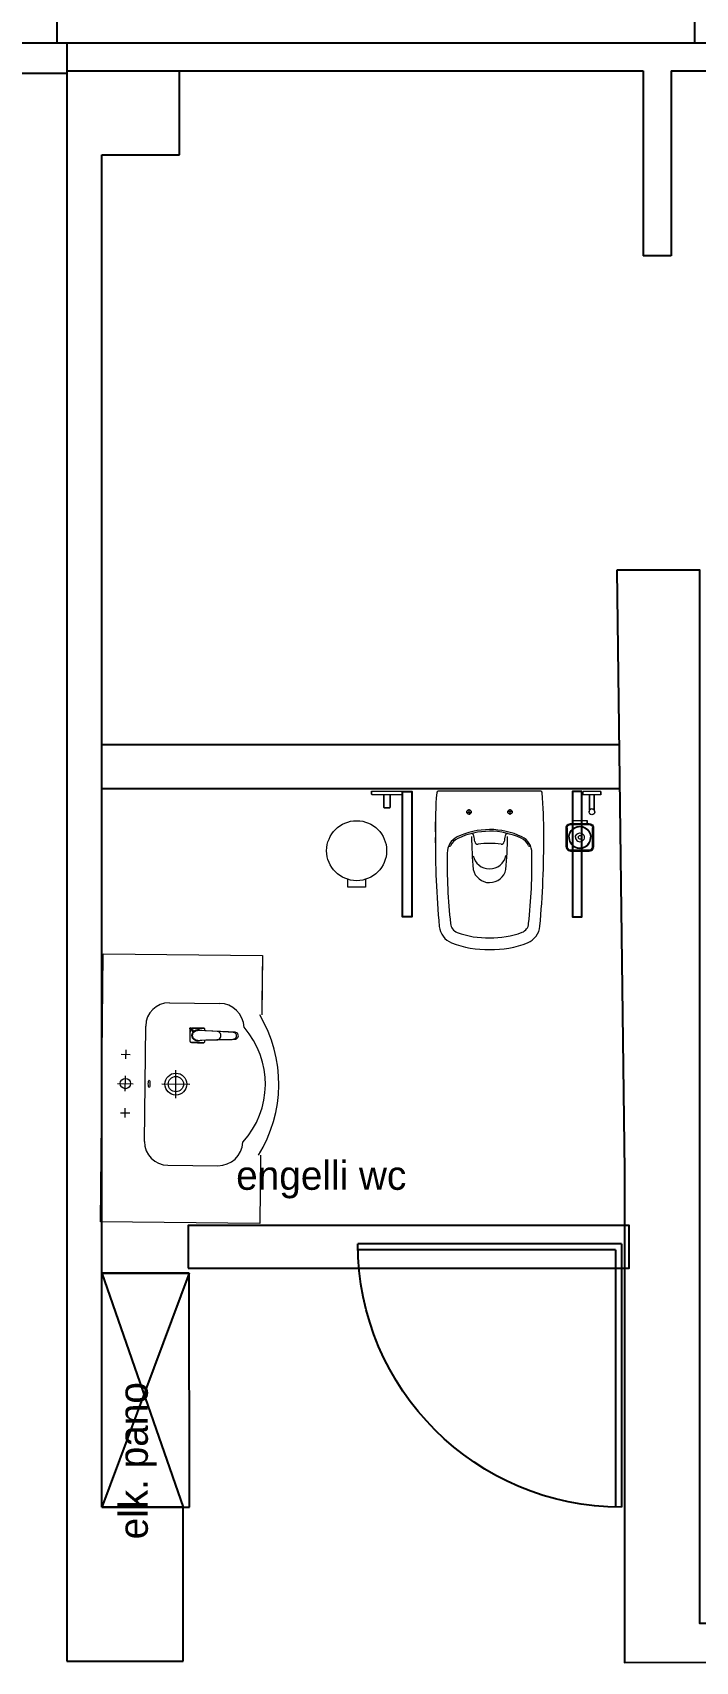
# Model space of a CAD drawing. Header units: millimetres. Extents: x -1066 to 22000, y -1118 to 1876.
# Drawn here: x 4918 to 5144, y 707 to 1264 of the extents above; entities that cross this region are included whole.
import ezdxf

# ---------------------------------------------------------------- set-up
doc = ezdxf.new("R2010")
doc.units = ezdxf.units.MM
doc.set_wipeout_variables(frame=1)
doc.linetypes.add('AM_DIN_G_W050', pattern=[13.75, 9.75, -1.5, 1, -1.5])
doc.layers.add('DUVAR', color=1, linetype='Continuous')
doc.layers.add('kapı ABD', color=55, linetype='Continuous')
doc.layers.add('wipeout', color=254, linetype='Continuous', lineweight=9)
doc.layers.add('xxx_Auto_Tefris_Vitrifiye', color=8, linetype='Continuous', lineweight=13)
doc.styles.add('TAKSİM', font='GOTHIC.TTF', dxfattribs={"height": 20})

# ---------------------------------------------------------------- blocks, each defined once
blk = doc.blocks.new('klozet-01')
at = {"color": 251, "true_color": 0x636466}
blk.add_wipeout([(15356.79, -174366.78), (15356.75, -174401.83), (15356.89, -174402.18), (15357.24, -174402.33), (15360.43, -174402.74), (15371.54, -174402.8), (15387.24, -174402.54), (15402.9, -174401.49), (15406.31, -174400.17), (15408.53, -174397.27), (15410.34, -174390.9), (15410.84, -174384.3), (15410.34, -174377.71), (15408.53, -174371.34), (15406.31, -174368.43), (15402.9, -174367.12), (15387.24, -174366.06), (15371.54, -174365.8), (15360.42, -174365.8), (15357.27, -174366.28), (15356.93, -174366.43), (15356.79, -174366.78), (15356.75, -174401.83)], dxfattribs=at).dxf.layer = 'wipeout'
at = {"layer": 'xxx_Auto_Tefris_Vitrifiye'}
for p, q in [((15375.44, -174370.32), (15375.5, -174370.66)), ((15375.44, -174398.29), (15375.5, -174397.94))]:
    blk.add_line(p, q, dxfattribs=at)
at = {"layer": 'xxx_Auto_Tefris_Vitrifiye', "linetype": 'AM_DIN_G_W050', "ltscale": 2}
for p, q in [((15363.84, -174376.35), (15363.84, -174378.26)), ((15362.89, -174377.3), (15364.79, -174377.3)), ((15362.89, -174391.3), (15364.79, -174391.3)), ((15363.84, -174392.26), (15363.84, -174390.35))]:
    blk.add_line(p, q, dxfattribs=at)
at = {"layer": 'xxx_Auto_Tefris_Vitrifiye'}
blk.add_lwpolyline([(15356.75, -174401.83, 0.403038), (15357.24, -174402.33, 0.023767), (15371.54, -174402.8, 0.025385), (15402.9, -174401.49, 0.282342), (15408.53, -174397.27, 0.101012), (15410.84, -174384.3, 0.101012), (15408.53, -174371.34, 0.282342), (15402.9, -174367.12, 0.025385), (15371.54, -174365.8, 0.023828), (15357.27, -174366.28, 0.397856), (15356.79, -174366.78)], format="xyb", close=True, dxfattribs=at)
for centre in [(15363.84, -174377.3), (15363.84, -174391.3)]:
    blk.add_circle(centre, 0.75, dxfattribs=at)
for centre, radius, start, end in [((15377.74, -174375.86), 6, 88.4956, 154.604), ((15377.74, -174375.86), 5.43, 116.26, 154.604), ((15375.21, -174370.72), 0.3, 296.26, 10.2401), ((15381.65, -174549.89), 180.07, 83.5187, 91.1932), ((15401.7, -174374.46), 3.5, 20.7694, 85.4645), ((15395.54, -174384.3), 25.7, 154.604, 180), ((15395.54, -174384.3), 25.13, 154.604, 180), ((15377.88, -174383.48), 28.97, 358.3223, 20.7597), ((15372.18, -174377.99), 1, 186.8844, 260.4399), ((15378, -174343.39), 36.09, 260.4399, 263.5747), ((15370.49, -174524.78), 146.64, 84.9255, 89.3411), ((15373.85, -174380.24), 1, 352.3752, 83.5747), ((15404.19, -174384.3), 29.61, 172.3752, 180), ((15377.57, -174384.29), 5.69, 359.7929, 77.8849), ((15382.27, -174384.29), 5.69, 359.7929, 77.8849), ((15395.54, -174384.3), 25.7, 180, 205.396), ((15395.54, -174384.3), 25.13, 180, 205.396), ((15404.19, -174384.3), 29.61, 180, 187.6248), ((15377.57, -174384.33), 5.69, 282.1151, 0.2071), ((15382.27, -174384.33), 5.69, 282.1151, 0.2071), ((15377.88, -174385.12), 28.97, 339.2403, 1.6777), ((15372.18, -174390.62), 1, 99.5601, 173.1156), ((15378, -174425.22), 36.09, 96.4253, 99.5601), ((15370.49, -174243.83), 146.64, 270.6589, 275.0745), ((15373.85, -174388.36), 1, 276.4253, 7.6248), ((15377.74, -174392.75), 6, 205.396, 271.5044), ((15377.74, -174392.75), 5.43, 205.396, 243.74), ((15375.21, -174397.89), 0.3, 349.7599, 63.74), ((15381.65, -174218.72), 180.07, 268.8068, 276.4813), ((15401.7, -174394.15), 3.5, 274.5355, 339.2306)]:
    blk.add_arc(centre, radius, start, end, dxfattribs=at)
blk = doc.blocks.new('çöp kutusu')
at = {"layer": 'wipeout', "color": 251, "true_color": 0x636466}
blk.add_lwpolyline([(5644.9, 9929.26), (5644.9, 9926.54), (5638.9, 9926.54), (5638.9, 9929.26)], dxfattribs=at)
blk.add_circle((5641.9, 9939.06), 10.25, dxfattribs=at)
blk = doc.blocks.new('açma kapama valfi')
at = {"layer": 'xxx_Auto_Tefris_Vitrifiye'}
for p, q in [((5762.09, 10292.81), (5762.09, 10293.81)), ((5762.09, 10293.81), (5762.11, 10293.81)), ((5762.09, 10293.81), (5762.09, 10292.81)), ((5762.09, 10292.81), (5762.12, 10292.74)), ((5762.11, 10293.81), (5762.17, 10293.81)), ((5762.11, 10293.81), (5762.17, 10293.81)), ((5762.12, 10292.74), (5762.19, 10292.71)), ((5762.12, 10292.74), (5762.14, 10292.74)), ((5762.14, 10292.74), (5762.2, 10292.74)), ((5762.17, 10293.81), (5762.27, 10293.81)), ((5762.17, 10293.81), (5762.27, 10293.81)), ((5762.19, 10292.71), (5762.21, 10292.71)), ((5762.2, 10292.74), (5762.29, 10292.74)), ((5762.21, 10292.71), (5762.26, 10292.71)), ((5762.26, 10292.71), (5762.34, 10292.71)), ((5762.27, 10293.81), (5762.39, 10293.81)), ((5762.29, 10292.74), (5762.41, 10292.74)), ((5762.34, 10292.71), (5762.44, 10292.71)), ((5762.39, 10293.81), (5762.54, 10293.81)), ((5762.41, 10292.74), (5762.54, 10292.74)), ((5762.44, 10292.71), (5762.56, 10292.71)), ((5762.54, 10293.81), (5762.69, 10293.81)), ((5762.54, 10292.74), (5762.69, 10292.74)), ((5762.56, 10292.71), (5762.69, 10292.71)), ((5762.69, 10293.81), (5767.34, 10293.81)), ((5762.69, 10293.81), (5767.34, 10293.81)), ((5762.69, 10292.74), (5767.34, 10292.74)), ((5762.69, 10292.74), (5767.34, 10292.74)), ((5762.69, 10292.71), (5765.99, 10292.71)), ((5762.69, 10292.71), (5765.99, 10292.71)), ((5764.54, 10292.71), (5764.64, 10292.71)), ((5764.64, 10292.71), (5764.91, 10292.71)), ((5764.68, 10292.71), (5764.78, 10292.71)), ((5764.78, 10292.71), (5765.04, 10292.71)), ((5764.91, 10292.71), (5765.36, 10292.71)), ((5765.04, 10292.71), (5765.46, 10292.71)), ((5765.36, 10292.71), (5765.95, 10292.71)), ((5765.46, 10292.71), (5765.99, 10292.71)), ((5765.74, 10292.71), (5765.8, 10292.71)), ((5765.8, 10292.71), (5765.95, 10292.71)), ((5765.88, 10292.71), (5765.93, 10292.71)), ((5765.93, 10292.71), (5765.99, 10292.71)), ((5765.95, 10292.71), (5766.62, 10292.71)), ((5765.95, 10292.71), (5766.21, 10292.71)), ((5765.99, 10292.71), (5766.12, 10292.67)), ((5766.12, 10292.67), (5766.22, 10292.59)), ((5766.21, 10292.71), (5766.54, 10292.71)), ((5766.22, 10292.59), (5766.27, 10292.49)), ((5766.54, 10292.71), (5766.93, 10292.71)), ((5766.62, 10292.71), (5767.34, 10292.71)), ((5766.93, 10292.71), (5767.34, 10292.71)), ((5767.34, 10293.81), (5771.99, 10293.81)), ((5767.34, 10292.74), (5771.99, 10292.74)), ((5767.34, 10292.71), (5768.06, 10292.71)), ((5767.34, 10292.71), (5767.75, 10292.71)), ((5767.75, 10292.71), (5768.14, 10292.71)), ((5768.06, 10292.71), (5768.73, 10292.71)), ((5768.14, 10292.71), (5768.47, 10292.71)), ((5768.41, 10292.49), (5768.46, 10292.59)), ((5768.46, 10292.59), (5768.56, 10292.67)), ((5768.47, 10292.71), (5768.73, 10292.71)), ((5768.56, 10292.67), (5768.69, 10292.71)), ((5768.69, 10292.71), (5768.75, 10292.71)), ((5768.69, 10292.71), (5769.22, 10292.71)), ((5768.69, 10292.71), (5771.99, 10292.71)), ((5768.73, 10292.71), (5768.88, 10292.71)), ((5768.73, 10292.71), (5769.32, 10292.71)), ((5768.75, 10292.71), (5768.8, 10292.71)), ((5768.88, 10292.71), (5768.94, 10292.71)), ((5769.22, 10292.71), (5769.64, 10292.71)), ((5769.32, 10292.71), (5769.77, 10292.71)), ((5769.64, 10292.71), (5769.9, 10292.71)), ((5769.77, 10292.71), (5770.04, 10292.71)), ((5769.9, 10292.71), (5770, 10292.71)), ((5770.04, 10292.71), (5770.14, 10292.71)), ((5771.99, 10293.81), (5772.14, 10293.81)), ((5771.99, 10292.74), (5772.14, 10292.74)), ((5771.99, 10292.71), (5772.12, 10292.71)), ((5772.12, 10292.71), (5772.24, 10292.71)), ((5772.14, 10293.81), (5772.29, 10293.81)), ((5772.14, 10292.74), (5772.27, 10292.74)), ((5772.24, 10292.71), (5772.34, 10292.71)), ((5772.27, 10292.74), (5772.39, 10292.74)), ((5772.29, 10293.81), (5772.41, 10293.81)), ((5772.34, 10292.71), (5772.42, 10292.71)), ((5772.39, 10292.74), (5772.48, 10292.74)), ((5772.41, 10293.81), (5772.51, 10293.81)), ((5772.42, 10292.71), (5772.47, 10292.71)), ((5772.47, 10292.71), (5772.49, 10292.71)), ((5772.48, 10292.74), (5772.54, 10292.74)), ((5772.49, 10292.71), (5772.56, 10292.74)), ((5772.51, 10293.81), (5772.57, 10293.81)), ((5772.54, 10292.74), (5772.56, 10292.74)), ((5772.56, 10292.74), (5772.59, 10292.81)), ((5772.57, 10293.81), (5772.59, 10293.81)), ((5772.59, 10292.81), (5772.59, 10293.81)), ((5772.59, 10293.81), (5772.59, 10292.81)), ((5766.27, 10292.49), (5766.29, 10292.41)), ((5766.29, 10292.36), (5766.29, 10292.41)), ((5766.29, 10292.41), (5766.29, 10292.36)), ((5766.29, 10289.71), (5766.29, 10292.36)), ((5766.29, 10292.36), (5766.29, 10289.71)), ((5766.29, 10289.71), (5766.29, 10289.47)), ((5766.29, 10289.47), (5766.29, 10289.71)), ((5766.29, 10289.47), (5766.29, 10289.17)), ((5766.29, 10289.17), (5766.29, 10289.47)), ((5766.29, 10289.17), (5766.29, 10288.89)), ((5766.29, 10288.89), (5766.29, 10289.17)), ((5766.29, 10288.89), (5766.29, 10288.64)), ((5766.29, 10288.64), (5766.29, 10288.89)), ((5766.29, 10288.64), (5766.29, 10288.5)), ((5766.29, 10288.5), (5766.29, 10288.64)), ((5766.29, 10288.43), (5766.29, 10288.5)), ((5766.29, 10288.5), (5766.29, 10288.43)), ((5766.29, 10288.26), (5766.29, 10288.43)), ((5766.29, 10288.43), (5766.29, 10288.26)), ((5766.29, 10288.26), (5766.59, 10288.26)), ((5766.29, 10288.26), (5766.31, 10288.23)), ((5766.31, 10288.23), (5766.34, 10288.21)), ((5766.31, 10288.23), (5766.34, 10288.21)), ((5766.34, 10288.21), (5766.38, 10288.21)), ((5766.38, 10288.21), (5766.47, 10288.21)), ((5766.47, 10288.21), (5766.63, 10288.21)), ((5766.47, 10288.21), (5766.63, 10288.21)), ((5766.59, 10288.26), (5767.86, 10288.26)), ((5766.63, 10288.21), (5766.84, 10288.21)), ((5766.63, 10288.21), (5766.84, 10288.21)), ((5766.84, 10288.21), (5767.08, 10288.21)), ((5767.08, 10288.21), (5767.34, 10288.21)), ((5767.34, 10288.21), (5767.6, 10288.21)), ((5767.6, 10288.21), (5767.84, 10288.21)), ((5767.84, 10288.21), (5768.05, 10288.21)), ((5767.84, 10288.21), (5768.05, 10288.21)), ((5767.86, 10288.26), (5768.09, 10288.26)), ((5768.05, 10288.21), (5768.21, 10288.21)), ((5768.05, 10288.21), (5768.21, 10288.21)), ((5768.09, 10288.26), (5768.39, 10288.26)), ((5768.21, 10288.21), (5768.3, 10288.21)), ((5768.3, 10288.21), (5768.34, 10288.21)), ((5768.34, 10288.21), (5768.37, 10288.23)), ((5768.34, 10288.21), (5768.37, 10288.23)), ((5768.37, 10288.23), (5768.39, 10288.26)), ((5768.37, 10288.23), (5768.39, 10288.26)), ((5768.39, 10292.41), (5768.41, 10292.49)), ((5768.39, 10292.41), (5768.39, 10292.36)), ((5768.39, 10292.36), (5768.39, 10292.41)), ((5768.39, 10292.36), (5768.39, 10289.71)), ((5768.39, 10289.71), (5768.39, 10292.36)), ((5768.39, 10288.41), (5768.39, 10289.71)), ((5768.39, 10289.71), (5768.39, 10288.41)), ((5768.39, 10288.41), (5768.39, 10288.26)), ((5768.39, 10288.26), (5768.39, 10288.41))]:
    blk.add_line(p, q, dxfattribs=at)
blk = doc.blocks.new('fdff')
blk.add_wipeout([(-6.73382, -2.305), (-6.55882, -1.75), (-6.31882, -1.44), (-5.82882, -1.125), (-5.64882, -1.05), (-4.55882, -1), (-4.55882, 0), (0.44118, 0), (0.44118, -1), (1.33618, -1.025), (1.71118, -1.125), (2.04618, -1.32), (2.20118, -1.44), (2.56892, -1.93639), (2.64118, -2.5), (2.64118, -8.9), (2.51618, -9.47), (2.04618, -10.08), (2.04618, -10.08), (1.89118, -10.2), (0.34757, -10.4), (-5.64882, -10.35), (-5.82882, -10.275), (-6.16382, -10.08), (-6.31882, -9.96), (-6.70882, -9.29), (-6.73382, -9.095)]).dxf.layer = 'wipeout'
at = {"layer": 'xxx_Auto_Tefris_Vitrifiye'}
for p, q in [((-4.55882, -1), (-4.55882, 0)), ((-4.55882, 0), (-4.55294, 0)), ((-4.55882, 0), (-4.55882, -1)), ((-4.55294, 0), (-4.54411, 0)), ((-4.54411, 0), (-4.52353, 0)), ((-4.52353, 0), (-4.5, 0)), ((-4.5, 0), (-4.46764, 0)), ((-4.46764, 0), (-4.42941, 0)), ((-4.42941, 0), (-4.38529, 0)), ((-4.38529, 0), (-4.33823, 0)), ((-4.33823, 0), (-4.28529, 0)), ((-4.28529, 0), (-4.23235, 0)), ((-4.23235, 0), (-4.17647, 0)), ((-4.17647, 0), (-4.11764, 0)), ((-4.11764, 0), (-2.05882, 0)), ((-2.05882, 0), (0, 0)), ((0, 0), (0.05882, 0)), ((0.05882, 0), (0.11471, 0)), ((0.11471, 0), (0.16765, 0)), ((0.16765, 0), (0.22059, 0)), ((0.22059, 0), (0.26765, 0)), ((0.26765, 0), (0.31177, 0)), ((0.31177, 0), (0.35, 0)), ((0.35, 0), (0.38236, 0)), ((0.38236, 0), (0.40588, 0)), ((0.40588, 0), (0.42648, 0)), ((0.42648, 0), (0.4353, 0)), ((0.4353, 0), (0.44118, 0)), ((0.44118, -1), (0.44118, 0)), ((0.44118, 0), (0.44118, -1)), ((-6.75882, -2.5), (-6.70882, -2.11)), ((-6.75882, -5.7), (-6.75882, -2.5)), ((-6.75882, -2.5), (-6.75882, -8.9)), ((-6.75882, -2.5), (-6.75882, -5.7)), ((-6.75882, -8.9), (-6.75882, -2.5)), ((-6.75882, -2.5), (-6.75882, -8.9)), ((-6.75882, -8.9), (-6.75882, -2.5)), ((-6.70882, -2.11), (-6.55882, -1.75)), ((-6.70882, -2.11), (-6.55882, -1.75)), ((-6.55882, -1.75), (-6.31882, -1.44)), ((-6.38882, -2.5), (-6.34882, -2.21)), ((-6.38882, -2.5), (-6.38882, -5.7)), ((-6.38882, -5.7), (-6.38882, -2.5)), ((-6.34882, -2.21), (-6.23882, -1.94)), ((-6.31882, -1.44), (-6.00882, -1.2)), ((-6.23882, -1.94), (-6.06882, -1.69)), ((-6.06882, -1.69), (-5.81882, -1.52)), ((-6.00882, -1.2), (-5.64882, -1.05)), ((-5.83882, -5.7), (-5.81051, -5.20226)), ((-5.81882, -1.52), (-5.54882, -1.41)), ((-5.81051, -5.20226), (-5.71337, -4.72278)), ((-5.71337, -4.72278), (-5.55471, -4.24977)), ((-5.70882, -5.7), (-5.57742, -4.7656)), ((-5.64882, -1.05), (-5.25882, -1)), ((-5.57742, -4.7656), (-5.22702, -3.8896)), ((-5.55471, -4.24977), (-5.33453, -3.79944)), ((-5.54882, -1.41), (-5.25882, -1.37)), ((-5.33453, -3.79944), (-5.06578, -3.39123)), ((-5.25882, -1), (-2.05882, -1)), ((-5.25882, -1.37), (-2.05882, -1.37)), ((-5.22702, -3.8896), (-4.64302, -3.1158)), ((-5.06578, -3.39123), (-4.73882, -3.02)), ((-4.73882, -3.02), (-4.36759, -2.69304)), ((-4.64302, -3.1158), (-3.86922, -2.5318)), ((-4.36759, -2.69304), (-3.95938, -2.42429)), ((-3.95938, -2.42429), (-3.50905, -2.20411)), ((-3.86922, -2.5318), (-2.99322, -2.1814)), ((-3.55882, -5.7), (-3.50482, -5.316)), ((-3.50905, -2.20411), (-3.03604, -2.04545)), ((-3.50482, -5.316), (-3.36082, -4.956)), ((-3.36082, -4.956), (-3.12082, -4.638)), ((-3.12082, -4.638), (-2.80282, -4.398)), ((-3.03604, -2.04545), (-2.55656, -1.94831)), ((-2.99322, -2.1814), (-2.05882, -2.05)), ((-2.80282, -4.398), (-2.44282, -4.254)), ((-2.64442, -5.7), (-2.62282, -5.5488)), ((-2.62282, -5.5488), (-2.56522, -5.4096)), ((-2.56522, -5.4096), (-2.47162, -5.2872)), ((-2.55656, -1.94831), (-2.05882, -1.92)), ((-2.47162, -5.2872), (-2.34922, -5.1936)), ((-2.44282, -4.254), (-2.05882, -4.2)), ((-2.34922, -5.1936), (-2.21002, -5.136)), ((-2.21002, -5.136), (-2.05882, -5.1144)), ((-2.05882, -1), (1.14118, -1)), ((-2.05882, -1.37), (1.14118, -1.37)), ((-2.05882, -1.92), (-1.56108, -1.94831)), ((-2.05882, -2.05), (-1.12442, -2.1814)), ((-2.05882, -4.2), (-1.67482, -4.254)), ((-2.05882, -5.1144), (-1.90762, -5.136)), ((-1.90762, -5.136), (-1.76842, -5.1936)), ((-1.76842, -5.1936), (-1.64602, -5.2872)), ((-1.67482, -4.254), (-1.31482, -4.398)), ((-1.64602, -5.2872), (-1.55242, -5.4096)), ((-1.56108, -1.94831), (-1.0816, -2.04545)), ((-1.55242, -5.4096), (-1.49482, -5.5488)), ((-1.49482, -5.5488), (-1.47322, -5.7)), ((-1.31482, -4.398), (-0.99682, -4.638)), ((-1.12442, -2.1814), (-0.24842, -2.5318)), ((-1.0816, -2.04545), (-0.60859, -2.20411)), ((-0.99682, -4.638), (-0.75682, -4.956)), ((-0.75682, -4.956), (-0.61282, -5.316)), ((-0.61282, -5.316), (-0.55882, -5.7)), ((-0.60859, -2.20411), (-0.15826, -2.42429)), ((-0.24842, -2.5318), (0.52538, -3.1158)), ((-0.15826, -2.42429), (0.24995, -2.69304)), ((0.24995, -2.69304), (0.62118, -3.02)), ((0.52538, -3.1158), (1.10938, -3.8896)), ((0.62118, -3.02), (0.94814, -3.39123)), ((0.94814, -3.39123), (1.21689, -3.79944)), ((1.10938, -3.8896), (1.45978, -4.7656)), ((1.14118, -1), (1.53118, -1.05)), ((1.14118, -1.37), (1.43118, -1.41)), ((1.21689, -3.79944), (1.43707, -4.24977)), ((1.43118, -1.41), (1.70118, -1.52)), ((1.43707, -4.24977), (1.59573, -4.72278)), ((1.45978, -4.7656), (1.59118, -5.7)), ((1.53118, -1.05), (1.89118, -1.2)), ((1.59573, -4.72278), (1.69287, -5.20226)), ((1.69287, -5.20226), (1.72118, -5.7)), ((1.70118, -1.52), (1.95118, -1.69)), ((1.89118, -1.2), (2.20118, -1.44)), ((1.95118, -1.69), (2.12118, -1.94)), ((2.12118, -1.94), (2.23118, -2.21)), ((2.20118, -1.44), (2.44118, -1.75)), ((2.23118, -2.21), (2.27118, -2.5)), ((2.27118, -5.7), (2.27118, -2.5)), ((2.27118, -2.5), (2.27118, -5.7)), ((2.44118, -1.75), (2.59118, -2.11)), ((2.59118, -2.11), (2.64118, -2.5)), ((2.64118, -2.5), (2.64118, -5.7)), ((2.64118, -5.7), (2.64118, -2.5)), ((-6.75882, -5.7), (-6.75882, -8.9)), ((-6.75882, -8.9), (-6.75882, -5.7)), ((-6.75882, -8.9), (-6.70882, -9.29)), ((-6.75882, -8.9), (-6.70882, -9.29)), ((-6.70882, -9.29), (-6.55882, -9.65)), ((-6.70882, -9.29), (-6.55882, -9.65)), ((-6.70882, -9.29), (-6.55882, -9.65)), ((-6.70882, -9.29), (-6.55882, -9.65)), ((-6.55882, -9.65), (-6.31882, -9.96)), ((-6.55882, -9.65), (-6.31882, -9.96)), ((-6.38882, -5.7), (-6.38882, -8.9)), ((-6.38882, -8.9), (-6.38882, -5.7)), ((-6.38882, -8.9), (-6.34882, -9.19)), ((-6.34882, -9.19), (-6.23882, -9.46)), ((-6.31882, -9.96), (-6.00882, -10.2)), ((-6.31882, -9.96), (-6.00882, -10.2)), ((-6.23882, -9.46), (-6.06882, -9.71)), ((-6.06882, -9.71), (-5.81882, -9.88)), ((-6.00882, -10.2), (-5.64882, -10.35)), ((-6.00882, -10.2), (-5.64882, -10.35)), ((-6.00882, -10.2), (-5.64882, -10.35)), ((-5.83882, -5.7), (-5.81051, -6.19774)), ((-5.81882, -9.88), (-5.54882, -9.99)), ((-5.81051, -6.19774), (-5.71337, -6.67722)), ((-5.71337, -6.67722), (-5.55471, -7.15023)), ((-5.70882, -5.7), (-5.57742, -6.6344)), ((-5.64882, -10.35), (-5.25882, -10.4)), ((-5.64882, -10.35), (-5.25882, -10.4)), ((-5.64882, -10.35), (-5.25882, -10.4)), ((-5.57742, -6.6344), (-5.22702, -7.5104)), ((-5.55471, -7.15023), (-5.33453, -7.60056)), ((-5.54882, -9.99), (-5.25882, -10.03)), ((-5.33453, -7.60056), (-5.06578, -8.00877)), ((-5.25882, -10.03), (-2.05882, -10.03)), ((-5.25882, -10.4), (1.14118, -10.4)), ((-5.25882, -10.4), (1.14118, -10.4)), ((-5.25882, -10.4), (-2.05882, -10.4)), ((-5.22702, -7.5104), (-4.64302, -8.2842)), ((-5.22702, -7.5104), (-4.64302, -8.2842)), ((-5.06578, -8.00877), (-4.73882, -8.38)), ((-4.73882, -8.38), (-4.36759, -8.70696)), ((-4.64302, -8.2842), (-3.86922, -8.8682)), ((-4.64302, -8.2842), (-3.86922, -8.8682)), ((-4.36759, -8.70696), (-3.95938, -8.97571)), ((-3.95938, -8.97571), (-3.50905, -9.19589)), ((-3.86922, -8.8682), (-2.99322, -9.2186)), ((-3.86922, -8.8682), (-2.99322, -9.2186)), ((-3.55882, -5.7), (-3.50482, -6.084)), ((-3.50905, -9.19589), (-3.03604, -9.35455)), ((-3.50482, -6.084), (-3.36082, -6.444)), ((-3.36082, -6.444), (-3.12082, -6.762)), ((-3.12082, -6.762), (-2.80282, -7.002)), ((-3.03604, -9.35455), (-2.55656, -9.45169)), ((-2.99322, -9.2186), (-2.05882, -9.35)), ((-2.80282, -7.002), (-2.44282, -7.146)), ((-2.64442, -5.7), (-2.62282, -5.8512)), ((-2.62282, -5.8512), (-2.56522, -5.9904)), ((-2.56522, -5.9904), (-2.47162, -6.1128)), ((-2.55656, -9.45169), (-2.05882, -9.48)), ((-2.47162, -6.1128), (-2.34922, -6.2064)), ((-2.44282, -7.146), (-2.05882, -7.2)), ((-2.34922, -6.2064), (-2.21002, -6.264)), ((-2.21002, -6.264), (-2.05882, -6.2856)), ((-2.05882, -6.2856), (-1.90762, -6.264)), ((-2.05882, -7.2), (-1.67482, -7.146)), ((-2.05882, -9.35), (-1.12442, -9.2186)), ((-2.05882, -9.48), (-1.56108, -9.45169)), ((-2.05882, -10.03), (1.14118, -10.03)), ((-2.05882, -10.4), (1.14118, -10.4)), ((-1.90762, -6.264), (-1.76842, -6.2064)), ((-1.76842, -6.2064), (-1.64602, -6.1128)), ((-1.31482, -7.002), (-1.67482, -7.146)), ((-1.64602, -6.1128), (-1.55242, -5.9904)), ((-1.56108, -9.45169), (-1.0816, -9.35455)), ((-1.55242, -5.9904), (-1.49482, -5.8512)), ((-1.55242, -5.9904), (-1.49482, -5.8512)), ((-1.49482, -5.8512), (-1.47322, -5.7)), ((-1.31482, -7.002), (-0.99682, -6.762)), ((-1.12442, -9.2186), (-0.24842, -8.8682)), ((-1.0816, -9.35455), (-0.60859, -9.19589)), ((-0.73776, -6.39198), (-0.99682, -6.762)), ((-0.60478, -5.99987), (-0.73776, -6.39198)), ((-0.60859, -9.19589), (-0.15826, -8.97571)), ((-0.55882, -5.7), (-0.60478, -5.99987)), ((-0.24842, -8.8682), (0.52538, -8.2842)), ((-0.15826, -8.97571), (0.24995, -8.70696)), ((0.24995, -8.70696), (0.62118, -8.38)), ((0.52538, -8.2842), (1.10938, -7.5104)), ((0.62118, -8.38), (0.94814, -8.00877)), ((0.94814, -8.00877), (1.21689, -7.60056)), ((1.10938, -7.5104), (1.45978, -6.6344)), ((1.14118, -10.03), (1.43118, -9.99)), ((1.14118, -10.4), (1.53118, -10.35)), ((1.14118, -10.4), (1.53118, -10.35)), ((1.14118, -10.4), (1.53118, -10.35)), ((1.21689, -7.60056), (1.43707, -7.15023)), ((1.43118, -9.99), (1.70118, -9.88)), ((1.43707, -7.15023), (1.59573, -6.67722)), ((1.45978, -6.6344), (1.59118, -5.7)), ((1.53118, -10.35), (1.89118, -10.2)), ((1.53118, -10.35), (1.89118, -10.2)), ((1.59573, -6.67722), (1.69287, -6.19774)), ((1.69287, -6.19774), (1.72118, -5.7)), ((1.70118, -9.88), (1.95118, -9.71)), ((1.89118, -10.2), (2.20118, -9.96)), ((1.95118, -9.71), (2.12118, -9.46)), ((2.12118, -9.46), (2.23118, -9.19)), ((2.20118, -9.96), (2.44118, -9.65)), ((2.23118, -9.19), (2.27118, -8.9)), ((2.27118, -8.9), (2.27118, -5.7)), ((2.27118, -5.7), (2.27118, -8.9)), ((2.59118, -9.29), (2.44118, -9.65)), ((2.59118, -9.29), (2.64118, -8.9)), ((2.59118, -9.29), (2.64118, -8.9)), ((2.64118, -8.9), (2.64118, -5.7)), ((2.64118, -5.7), (2.64118, -8.9))]:
    blk.add_line(p, q, dxfattribs=at)
blk = doc.blocks.new('DFSDF')
at = {"layer": 'xxx_Auto_Tefris_Vitrifiye'}
for p, q in [((-3.1, 0), (-2.99, 0)), ((-3.1, 0), (-3.1, -1.1)), ((-3.1, -1.1), (-3.1, 0)), ((-2.99, 0), (-2.68, 0)), ((-2.99, 0), (-2.68, 0)), ((-2.68, 0), (-2.19, 0)), ((-2.19, 0), (-1.54, 0)), ((-1.54, 0), (-0.8, 0)), ((-0.8, 0), (0, 0)), ((0, 0), (0.8, 0)), ((0.8, 0), (1.54, 0)), ((1.54, 0), (2.19, 0)), ((2.19, 0), (2.68, 0)), ((2.68, 0), (2.99, 0)), ((2.99, 0), (3.1, 0)), ((3.1, -1.1), (3.1, 0)), ((3.1, 0), (3.1, -1.1)), ((-3.1, -1.1), (-3.07, -1.173)), ((-3.07, -1.173), (-2.96, -1.17)), ((-3.07, -1.173), (-2.96, -1.17)), ((-3.07, -1.173), (-3, -1.2)), ((-3, -1.2), (-2.89, -1.2)), ((-2.96, -1.17), (-2.66, -1.17)), ((-2.96, -1.17), (-2.66, -1.17)), ((-2.89, -1.2), (-2.6, -1.2)), ((-2.66, -1.17), (-2.16, -1.17)), ((-2.6, -1.2), (-2.12, -1.2)), ((-2.16, -1.17), (-1.53, -1.17)), ((-2.12, -1.2), (-1.49, -1.2)), ((-1.53, -1.17), (-0.79, -1.17)), ((-1.49, -1.2), (-0.8, -1.2)), ((-0.8, -1.2), (-0.8, -6.4139)), ((-0.8, -1.2), (-0.7712, -1.2)), ((-0.8, -6.4139), (-0.8, -1.2)), ((-0.79, -1.17), (0, -1.173)), ((-0.7712, -1.2), (-0.6944, -1.2)), ((-0.6944, -1.2), (-0.5664, -1.2)), ((-0.5664, -1.2), (-0.3968, -1.2)), ((-0.3968, -1.2), (-0.2048, -1.2)), ((-0.2048, -1.2), (0, -1.2)), ((0, -1.173), (0.79, -1.17)), ((0, -1.2), (0.2048, -1.2)), ((0.2048, -1.2), (0.3968, -1.2)), ((0.3968, -1.2), (0.5664, -1.2)), ((0.5664, -1.2), (0.6944, -1.2)), ((0.6944, -1.2), (0.7712, -1.2)), ((0.7712, -1.2), (0.8, -1.2)), ((0.79, -1.17), (1.53, -1.17)), ((0.8, -6.4139), (0.8, -1.2)), ((0.8, -1.2), (1.49, -1.2)), ((0.8, -1.2), (0.8, -6.4139)), ((1.49, -1.2), (2.12, -1.2)), ((1.53, -1.17), (2.16, -1.17)), ((2.12, -1.2), (2.6, -1.2)), ((2.16, -1.17), (2.66, -1.17)), ((2.6, -1.2), (2.89, -1.2)), ((2.66, -1.17), (2.96, -1.17)), ((2.89, -1.2), (3, -1.2)), ((2.96, -1.17), (3.07, -1.173)), ((3, -1.2), (3.07, -1.173)), ((3.07, -1.173), (3.1, -1.1)), ((-1, -7), (-0.964, -6.744)), ((-1, -7), (-0.964, -7.256)), ((-1, -7), (-0.964, -7.256)), ((-0.976, -7), (-0.94, -6.748)), ((-0.976, -7), (-0.94, -7.252)), ((-0.964, -6.744), (-0.868, -6.504)), ((-0.964, -7.256), (-0.868, -7.496)), ((-0.964, -7.256), (-0.868, -7.496)), ((-0.964, -7.256), (-0.868, -7.496)), ((-0.94, -6.748), (-0.844, -6.516)), ((-0.94, -7.252), (-0.844, -7.484)), ((-0.868, -6.504), (-0.708, -6.292)), ((-0.868, -7.496), (-0.708, -7.708)), ((-0.868, -7.496), (-0.708, -7.708)), ((-0.844, -6.516), (-0.688, -6.312)), ((-0.844, -7.484), (-0.688, -7.688)), ((-0.708, -6.292), (-0.496, -6.132)), ((-0.708, -7.708), (-0.496, -7.868)), ((-0.708, -7.708), (-0.496, -7.868)), ((-0.708, -7.708), (-0.496, -7.868)), ((-0.688, -6.312), (-0.484, -6.156)), ((-0.688, -7.688), (-0.484, -7.844)), ((-0.496, -6.132), (-0.256, -6.036)), ((-0.496, -7.868), (-0.256, -7.964)), ((-0.496, -7.868), (-0.256, -7.964)), ((-0.496, -7.868), (-0.256, -7.964)), ((-0.496, -7.868), (-0.256, -7.964)), ((-0.496, -7.868), (-0.256, -7.964)), ((-0.496, -7.868), (-0.256, -7.964)), ((-0.484, -6.156), (-0.252, -6.06)), ((-0.484, -7.844), (-0.252, -7.94)), ((-0.484, -7.844), (-0.252, -7.94)), ((-0.256, -6.036), (0, -6)), ((-0.256, -7.964), (0, -8)), ((-0.256, -7.964), (0, -8)), ((-0.256, -7.964), (0, -8)), ((-0.256, -7.964), (0, -8)), ((-0.252, -6.06), (0, -6.024)), ((-0.252, -7.94), (0, -7.976)), ((-0.252, -7.94), (0, -7.976)), ((-0.252, -7.94), (0, -7.976)), ((-0.252, -7.94), (0, -7.976)), ((0, -6), (0.256, -6.036)), ((0, -6.024), (0.252, -6.06)), ((0, -7.976), (0.252, -7.94)), ((0, -7.976), (0.252, -7.94)), ((0, -8), (0.256, -7.964)), ((0, -8), (0.256, -7.964)), ((0, -8), (0.256, -7.964)), ((0, -8), (0.256, -7.964)), ((0, -8), (0.256, -7.964)), ((0, -8), (0.256, -7.964)), ((0, -8), (0.256, -7.964)), ((0, -8), (0.256, -7.964)), ((0.252, -6.06), (0.484, -6.156)), ((0.252, -7.94), (0.484, -7.844)), ((0.252, -7.94), (0.484, -7.844)), ((0.256, -6.036), (0.496, -6.132)), ((0.256, -7.964), (0.496, -7.868)), ((0.256, -7.964), (0.496, -7.868)), ((0.256, -7.964), (0.496, -7.868)), ((0.256, -7.964), (0.496, -7.868)), ((0.256, -7.964), (0.496, -7.868)), ((0.256, -7.964), (0.496, -7.868)), ((0.484, -6.156), (0.688, -6.312)), ((0.484, -7.844), (0.688, -7.688)), ((0.496, -6.132), (0.708, -6.292)), ((0.496, -7.868), (0.708, -7.708)), ((0.496, -7.868), (0.708, -7.708)), ((0.496, -7.868), (0.708, -7.708)), ((0.688, -6.312), (0.844, -6.516)), ((0.688, -7.688), (0.844, -7.484)), ((0.708, -6.292), (0.868, -6.504)), ((0.708, -7.708), (0.868, -7.496)), ((0.708, -7.708), (0.868, -7.496)), ((0.708, -7.708), (0.868, -7.496)), ((0.844, -6.516), (0.94, -6.748)), ((0.844, -7.484), (0.94, -7.252)), ((0.868, -6.504), (0.964, -6.744)), ((0.868, -7.496), (0.964, -7.256)), ((0.94, -6.748), (0.976, -7)), ((0.94, -7.252), (0.976, -7)), ((0.964, -6.744), (1, -7)), ((0.964, -7.256), (1, -7)), ((0.964, -7.256), (1, -7))]:
    blk.add_line(p, q, dxfattribs=at)
blk = doc.blocks.new('C1')
blk.add_wipeout([(394.4, 372.96), (400.6, 372.96), (400.6, 371.86), (400.53, 371.77), (398.28, 371.76), (398.3, 366.55), (398.56, 365.95), (398.26, 365.33), (397.62, 364.98), (396.79, 365.25), (396.52, 365.96), (396.65, 366.44), (396.71, 366.56), (396.7, 371.76), (394.5, 371.76), (394.43, 371.79), (394.4, 371.86)]).dxf.layer = 'wipeout'
at = {"layer": 'xxx_Auto_Tefris_Vitrifiye'}
blk.add_blockref('DFSDF', (397.5, 372.96), dxfattribs=at)
blk = doc.blocks.new('rtyjjkw5')
at = {"layer": 'kapı ABD', "color": 7}
for p, q in [((-2, 2), (-2, 90)), ((0, 0), (0, 90)), ((-2, 2), (-90, 2)), ((0, 0), (-90, 0))]:
    blk.add_line(p, q, dxfattribs=at)
blk.add_arc((0, 0), 90, 90, 180, dxfattribs=at)
blk = doc.blocks.new('lavabo bataryaso plan')
at = {"layer": 'xxx_Auto_Tefris_Vitrifiye'}
for p, q in [((5777.85, 10140.32), (5777.87, 10140.44)), ((5777.85, 10140.32), (5777.87, 10140.44)), ((5777.85, 10138.31), (5777.85, 10140.32)), ((5777.85, 10140.32), (5777.85, 10138.31)), ((5777.85, 10136.3), (5777.85, 10138.31)), ((5777.85, 10138.31), (5777.85, 10136.3)), ((5777.87, 10140.44), (5777.92, 10140.56)), ((5777.87, 10140.44), (5777.92, 10140.56)), ((5777.87, 10140.32), (5777.89, 10140.44)), ((5777.87, 10138.31), (5777.87, 10140.32)), ((5777.87, 10140.32), (5777.87, 10138.31)), ((5777.87, 10136.3), (5777.87, 10138.31)), ((5777.87, 10138.31), (5777.87, 10136.3)), ((5777.89, 10140.44), (5777.94, 10140.55)), ((5777.92, 10140.56), (5778, 10140.66)), ((5777.94, 10140.55), (5778.01, 10140.65)), ((5778, 10140.66), (5778.1, 10140.74)), ((5778.01, 10140.65), (5778.11, 10140.72)), ((5778.1, 10140.74), (5778.22, 10140.79)), ((5778.11, 10140.72), (5778.22, 10140.77)), ((5778.22, 10140.79), (5778.34, 10140.81)), ((5778.22, 10140.77), (5778.34, 10140.79)), ((5778.34, 10140.81), (5780.35, 10140.81)), ((5778.34, 10140.81), (5780.35, 10140.81)), ((5778.34, 10140.79), (5780.35, 10140.79)), ((5778.34, 10140.79), (5780.35, 10140.79)), ((5778.44, 10138.31), (5778.49, 10138.82)), ((5778.44, 10138.31), (5778.49, 10137.8)), ((5778.49, 10138.82), (5778.68, 10139.28)), ((5778.49, 10137.8), (5778.68, 10137.34)), ((5778.65, 10138.38), (5778.7, 10138.8)), ((5778.65, 10138.38), (5778.65, 10138.31)), ((5778.65, 10138.31), (5778.65, 10138.38)), ((5778.65, 10138.22), (5778.65, 10138.31)), ((5778.65, 10138.31), (5778.65, 10138.22)), ((5778.65, 10138.22), (5778.68, 10137.39)), ((5778.68, 10139.28), (5778.99, 10139.67)), ((5778.68, 10137.39), (5778.71, 10136.86)), ((5778.7, 10138.8), (5778.88, 10139.19)), ((5778.71, 10136.86), (5778.8, 10135.4)), ((5778.88, 10139.19), (5779.14, 10139.54)), ((5778.99, 10139.67), (5779.38, 10139.98)), ((5779.14, 10139.54), (5779.51, 10139.79)), ((5779.38, 10139.98), (5779.84, 10140.17)), ((5779.51, 10139.79), (5779.91, 10139.96)), ((5779.84, 10140.17), (5780.35, 10140.22)), ((5779.91, 10139.96), (5780.35, 10140.01)), ((5780.35, 10140.81), (5782.36, 10140.81)), ((5780.35, 10140.79), (5782.36, 10140.79)), ((5780.35, 10140.22), (5780.86, 10140.17)), ((5780.35, 10140.01), (5780.79, 10139.96)), ((5780.79, 10139.96), (5781.19, 10139.79)), ((5780.86, 10140.17), (5781.32, 10139.98)), ((5781.19, 10139.79), (5781.56, 10139.54)), ((5781.32, 10139.98), (5781.49, 10139.85)), ((5781.34, 10139.69), (5781.65, 10140)), ((5781.56, 10139.54), (5781.82, 10139.19)), ((5781.64, 10139.43), (5781.93, 10139.72)), ((5781.65, 10140), (5781.67, 10140.02)), ((5781.67, 10140.02), (5781.7, 10140.06)), ((5781.7, 10140.06), (5781.74, 10140.1)), ((5781.74, 10140.1), (5781.8, 10140.15)), ((5781.79, 10139.58), (5782.02, 10139.28)), ((5781.8, 10140.15), (5781.85, 10140.21)), ((5781.82, 10139.19), (5782, 10138.8)), ((5781.85, 10140.21), (5782.69, 10141.05)), ((5781.9, 10135.4), (5781.99, 10136.86)), ((5781.93, 10139.72), (5781.95, 10139.74)), ((5781.95, 10139.74), (5781.98, 10139.77)), ((5781.98, 10139.77), (5782.03, 10139.82)), ((5781.99, 10136.86), (5782.04, 10138.06)), ((5782, 10138.8), (5782.05, 10138.38)), ((5782.02, 10139.28), (5782.21, 10138.82)), ((5782.02, 10137.34), (5782.21, 10137.8)), ((5782.03, 10139.82), (5782.08, 10139.87)), ((5782.04, 10138.06), (5782.05, 10138.38)), ((5782.08, 10139.87), (5782.13, 10139.92)), ((5782.13, 10139.92), (5782.97, 10140.76)), ((5782.21, 10138.82), (5782.26, 10138.31)), ((5782.21, 10137.8), (5782.26, 10138.31)), ((5782.36, 10140.81), (5782.44, 10140.8)), ((5782.36, 10140.79), (5782.42, 10140.78)), ((5782.69, 10141.05), (5782.7, 10141.05)), ((5782.7, 10141.05), (5782.71, 10141.05)), ((5782.71, 10141.05), (5782.72, 10141.03)), ((5782.72, 10141.03), (5782.74, 10141.01)), ((5782.74, 10141.01), (5782.77, 10140.98)), ((5782.76, 10140.55), (5782.81, 10140.44)), ((5782.77, 10140.98), (5782.81, 10140.95)), ((5782.78, 10140.57), (5782.78, 10140.56)), ((5782.78, 10140.56), (5782.83, 10140.44)), ((5782.81, 10140.95), (5782.84, 10140.91)), ((5782.81, 10140.44), (5782.83, 10140.32)), ((5782.83, 10140.44), (5782.85, 10140.32)), ((5782.83, 10138.31), (5782.83, 10140.32)), ((5782.83, 10140.32), (5782.83, 10138.31)), ((5782.83, 10136.3), (5782.83, 10138.31)), ((5782.83, 10138.31), (5782.83, 10136.3)), ((5782.84, 10140.91), (5782.88, 10140.88)), ((5782.85, 10140.32), (5782.85, 10138.31)), ((5782.85, 10138.31), (5782.85, 10140.32)), ((5782.85, 10136.3), (5782.85, 10138.31)), ((5782.85, 10138.31), (5782.85, 10136.3)), ((5782.88, 10140.88), (5782.91, 10140.85)), ((5782.91, 10140.85), (5782.94, 10140.82)), ((5782.94, 10140.82), (5782.96, 10140.79)), ((5782.96, 10140.79), (5782.97, 10140.78)), ((5782.97, 10140.78), (5782.98, 10140.78)), ((5782.97, 10140.76), (5782.98, 10140.78)), ((5777.85, 10136.3), (5777.87, 10136.17)), ((5777.87, 10136.3), (5777.89, 10136.18)), ((5777.87, 10136.17), (5777.92, 10136.06)), ((5777.89, 10136.18), (5777.94, 10136.07)), ((5777.92, 10136.06), (5778, 10135.96)), ((5777.94, 10136.07), (5778.01, 10135.97)), ((5778, 10135.96), (5778.09, 10135.89)), ((5778.01, 10135.97), (5778.11, 10135.9)), ((5778.09, 10135.89), (5778.22, 10135.83)), ((5778.11, 10135.9), (5778.22, 10135.85)), ((5778.22, 10135.85), (5778.34, 10135.84)), ((5778.22, 10135.83), (5778.34, 10135.81)), ((5778.34, 10135.84), (5778.74, 10135.84)), ((5778.34, 10135.84), (5778.74, 10135.84)), ((5778.34, 10135.81), (5778.75, 10135.81)), ((5778.34, 10135.81), (5778.75, 10135.81)), ((5778.75, 10135.81), (5779.09, 10126.91)), ((5778.79, 10135.5), (5778.8, 10135.35)), ((5778.8, 10135.4), (5778.95, 10131.67)), ((5778.95, 10131.67), (5778.99, 10131.29)), ((5778.97, 10131.42), (5779.2, 10126.13)), ((5778.97, 10131.42), (5779.2, 10126.13)), ((5778.99, 10131.29), (5779.14, 10130.99)), ((5781.5, 10126.13), (5781.73, 10131.42)), ((5781.56, 10130.99), (5781.71, 10131.29)), ((5781.64, 10127.71), (5781.95, 10135.81)), ((5781.71, 10131.29), (5781.75, 10131.62)), ((5781.75, 10131.62), (5781.9, 10135.35)), ((5781.9, 10135.35), (5781.91, 10135.5)), ((5781.95, 10135.81), (5782.36, 10135.81)), ((5781.96, 10135.84), (5782.36, 10135.84)), ((5782.36, 10135.84), (5782.48, 10135.85)), ((5782.36, 10135.81), (5782.49, 10135.83)), ((5782.48, 10135.85), (5782.59, 10135.9)), ((5782.49, 10135.83), (5782.6, 10135.88)), ((5782.59, 10135.9), (5782.69, 10135.97)), ((5782.6, 10135.88), (5782.7, 10135.96)), ((5782.69, 10135.97), (5782.76, 10136.07)), ((5782.7, 10135.96), (5782.78, 10136.06)), ((5782.76, 10136.07), (5782.81, 10136.18)), ((5782.78, 10136.06), (5782.83, 10136.17)), ((5782.81, 10136.18), (5782.83, 10136.3)), ((5782.83, 10136.17), (5782.85, 10136.3)), ((5779.09, 10126.91), (5779.11, 10126.48)), ((5779.11, 10126.48), (5779.13, 10126.05)), ((5779.13, 10126.05), (5779.15, 10125.69)), ((5779.14, 10130.99), (5779.35, 10130.71)), ((5779.15, 10125.69), (5779.15, 10125.53)), ((5779.15, 10125.53), (5779.15, 10125.69)), ((5779.15, 10125.53), (5779.2, 10125.23)), ((5779.2, 10126.13), (5779.24, 10125.83)), ((5779.24, 10125.83), (5779.35, 10125.55)), ((5779.35, 10130.71), (5779.66, 10130.51)), ((5779.35, 10125.55), (5779.53, 10125.31)), ((5779.66, 10130.51), (5779.99, 10130.38)), ((5779.99, 10130.38), (5780, 10130.37)), ((5780, 10130.37), (5780.35, 10130.34)), ((5780.35, 10130.34), (5780.7, 10130.37)), ((5780.7, 10130.37), (5780.71, 10130.38)), ((5780.71, 10130.38), (5781.04, 10130.51)), ((5781.04, 10130.51), (5781.35, 10130.71)), ((5781.17, 10125.31), (5781.35, 10125.55)), ((5781.35, 10130.71), (5781.56, 10130.99)), ((5781.35, 10125.55), (5781.46, 10125.83)), ((5781.46, 10125.83), (5781.5, 10126.13)), ((5781.5, 10125.23), (5781.55, 10125.53)), ((5781.55, 10125.69), (5781.57, 10126.05)), ((5781.55, 10125.53), (5781.55, 10125.69)), ((5781.55, 10125.69), (5781.55, 10125.53)), ((5781.57, 10126.05), (5781.59, 10126.48)), ((5781.59, 10126.48), (5781.61, 10126.91)), ((5781.61, 10126.91), (5781.64, 10127.71)), ((5779.2, 10125.23), (5779.31, 10124.96)), ((5779.31, 10124.96), (5779.5, 10124.72)), ((5779.5, 10124.72), (5779.76, 10124.53)), ((5779.53, 10125.31), (5779.77, 10125.13)), ((5779.76, 10124.53), (5780.04, 10124.42)), ((5779.76, 10124.53), (5780.04, 10124.42)), ((5779.77, 10125.13), (5780.05, 10125.02)), ((5780.04, 10124.42), (5780.35, 10124.37)), ((5780.04, 10124.42), (5780.35, 10124.37)), ((5780.05, 10125.02), (5780.35, 10124.98)), ((5780.35, 10124.98), (5780.65, 10125.02)), ((5780.35, 10124.37), (5780.66, 10124.42)), ((5780.35, 10124.37), (5780.66, 10124.42)), ((5780.65, 10125.02), (5780.93, 10125.13)), ((5780.66, 10124.42), (5780.94, 10124.53)), ((5780.66, 10124.42), (5780.94, 10124.53)), ((5780.93, 10125.13), (5781.17, 10125.31)), ((5780.94, 10124.53), (5781.2, 10124.72)), ((5781.2, 10124.72), (5781.39, 10124.96)), ((5781.39, 10124.96), (5781.5, 10125.23))]:
    blk.add_line(p, q, dxfattribs=at)

msp = doc.modelspace()

# ---------------------------------------------------------------- linework, layer by layer
for p, q in [((4929.59, 1260.29), (4929.59, 707.26)), ((4929.59, 1260.29), (5213.76, 1260.29)), ((4929.59, 1250.69), (5126.4, 1250.69)), ((4968, 1222.07), (4968, 1250.69)), ((5126.4, 1250.69), (5126.4, 1187.54)), ((5136.01, 1250.69), (5136.01, 1187.54)), ((5136.01, 1250.69), (5204.15, 1250.69)), ((4941.47, 759.85), (4941.47, 1222.07)), ((4941.47, 1222.07), (4968, 1222.07)), ((5136.01, 1187.54), (5126.4, 1187.54)), ((4941.47, 1020.47), (5118.16, 1020.47)), ((4969.32, 759.85), (4941.47, 759.85)), ((4969.32, 707.26), (4969.32, 759.85)), ((4929.59, 707.26), (4969.32, 707.26))]:
    msp.add_line(p, q)
for points in [[(4926.15, 1260.29), (5144, 1260.29), (5144, 1751.66), (4926.15, 1751.66)], [(4352.82, 1260.29), (4929.59, 1260.29), (4929.59, 1249.82), (4352.82, 1249.82)], [(5044.16, 1004.51), (5047.34, 1004.51), (5047.34, 961.64), (5044.16, 961.64)], [(4970.95, 841.57), (5121.65, 841.57), (5121.65, 856.19), (4970.95, 856.19)]]:
    msp.add_lwpolyline(points, close=True)
for points in [[(5117.4, 1080.11), (5120.02, 874.78), (5120.02, 874.78), (5120.02, 863.22), (5120.02, 863.22), (5120.02, 706.84), (5606.95, 707.26), (5606.95, 707.26)], [(5597.3, 720.11), (5597.3, 720.11), (5145.71, 720.11), (5145.71, 1080.11), (5117.4, 1080.11)]]:
    msp.add_lwpolyline(points)
at = {"layer": 'DUVAR'}
for p, q in [((4971.37, 839.85), (4941.47, 839.8)), ((4941.47, 839.8), (4969.32, 759.85)), ((4941.47, 759.85), (4941.47, 839.8)), ((4941.47, 839.8), (4971.37, 839.8)), ((4971.37, 839.8), (4941.47, 759.85)), ((4971.47, 759.85), (4971.37, 839.85)), ((4941.47, 759.85), (4971.47, 759.85)), ((4969.32, 759.85), (4941.47, 759.85))]:
    msp.add_line(p, q, dxfattribs=at)
at = {"layer": 'xxx_Auto_Tefris_Vitrifiye'}
for p, q in [((4964.56, 932.23), (4981.68, 932.06)), ((4956.09, 884.81), (4956.48, 924.31)), ((4964.01, 876.73), (4981.14, 876.56))]:
    msp.add_line(p, q, dxfattribs=at)
at = {"layer": 'xxx_Auto_Tefris_Vitrifiye', "linetype": 'AM_DIN_G_W050', "ltscale": 2}
for p, q in [((4948.05, 914.64), (4951.22, 914.61)), ((4949.65, 916.21), (4949.62, 913.04)), ((4966.74, 899.69), (4966.83, 909.22)), ((4946.9, 904.65), (4952.17, 904.6)), ((4949.51, 901.99), (4949.56, 907.26)), ((4962.02, 904.5), (4971.55, 904.41)), ((4947.86, 894.64), (4951.02, 894.61)), ((4949.42, 893.05), (4949.45, 896.21))]:
    msp.add_line(p, q, dxfattribs=at)
at = {"layer": 'xxx_Auto_Tefris_Vitrifiye'}
for points in [[(4995.68, 880.16), (4995.45, 856.86), (4941.08, 857.4), (4941.98, 948.95), (4996.35, 948.41), (4996.15, 928.18)], [(4996.31, 944.64), (4996.15, 928.18)]]:
    msp.add_lwpolyline(points, dxfattribs=at)
for centre, radius in [((4966.79, 904.46), 3.75), ((4949.54, 904.63), 1.75), ((4966.79, 904.46), 2.6)]:
    msp.add_circle(centre, radius, dxfattribs=at)
for centre, radius, start, end in [((4964.48, 924.23), 8, 89.4359, 179.4359), ((4981.6, 923.56), 8.5, 2.0119, 89.4359), ((4955.82, 904.52), 46.13, 328.0685, 30.8033), ((4967.81, 904.45), 29.55, 317.8034, 41.0684), ((4964.09, 884.73), 8, 179.4359, 269.4359), ((4981.22, 885.06), 8.5, 269.4359, 356.8599)]:
    msp.add_arc(centre, radius, start, end, dxfattribs=at)
msp.add_ellipse((4957.65, 904.55), major_axis=(-0.01, -1.25), ratio=0.221769, dxfattribs=at)

# ---------------------------------------------------------------- block references
for name, p in [('çöp kutusu', (-613.36, -8954.83)), ('fdff', (5106.85, 994.5))]:
    msp.add_blockref(name, p)
at = {"xscale": -1, "rotation": 180}
msp.add_blockref('rtyjjkw5', (5118.98, 849.85), dxfattribs=at)
at = {"layer": 'wipeout', "color": 251, "true_color": 0x636466, "rotation": 270.0625833818131}
msp.add_blockref('klozet-01', (179441.33, 16551.76), dxfattribs=at)
at = {"layer": 'xxx_Auto_Tefris_Vitrifiye'}
msp.add_blockref('açma kapama valfi', (-728.44, -9289.29), dxfattribs=at)
at = {"layer": 'xxx_Auto_Tefris_Vitrifiye', "rotation": 89.43591276005553}
msp.add_blockref('lavabo bataryaso plan', (15055.11, -4958.77), dxfattribs=at)

# ---------------------------------------------------------------- texts
at = {"style": 'TAKSİM'}
msp.add_text('engelli wc', height=9.9, dxfattribs=at).set_placement((4987.38, 868.33, 0))
msp.add_text('elk. pano', height=9.9, rotation=90, dxfattribs=at).set_placement((4957.21, 748.89, 0))

# ---------------------------------------------------------------- next in the draw order: block references
at = {"layer": 'xxx_Auto_Tefris_Vitrifiye', "xscale": -1}
msp.add_blockref('C1', (5506.4, 631.55), dxfattribs=at)

# ---------------------------------------------------------------- next in the draw order: linework, layer by layer
msp.add_line((4941.47, 1005.47), (5118.35, 1005.47))
msp.add_lwpolyline([(5105.44, 1004.51), (5102.26, 1004.51), (5102.26, 961.64), (5105.44, 961.64)], close=True)

doc.saveas('drawing.dxf')
